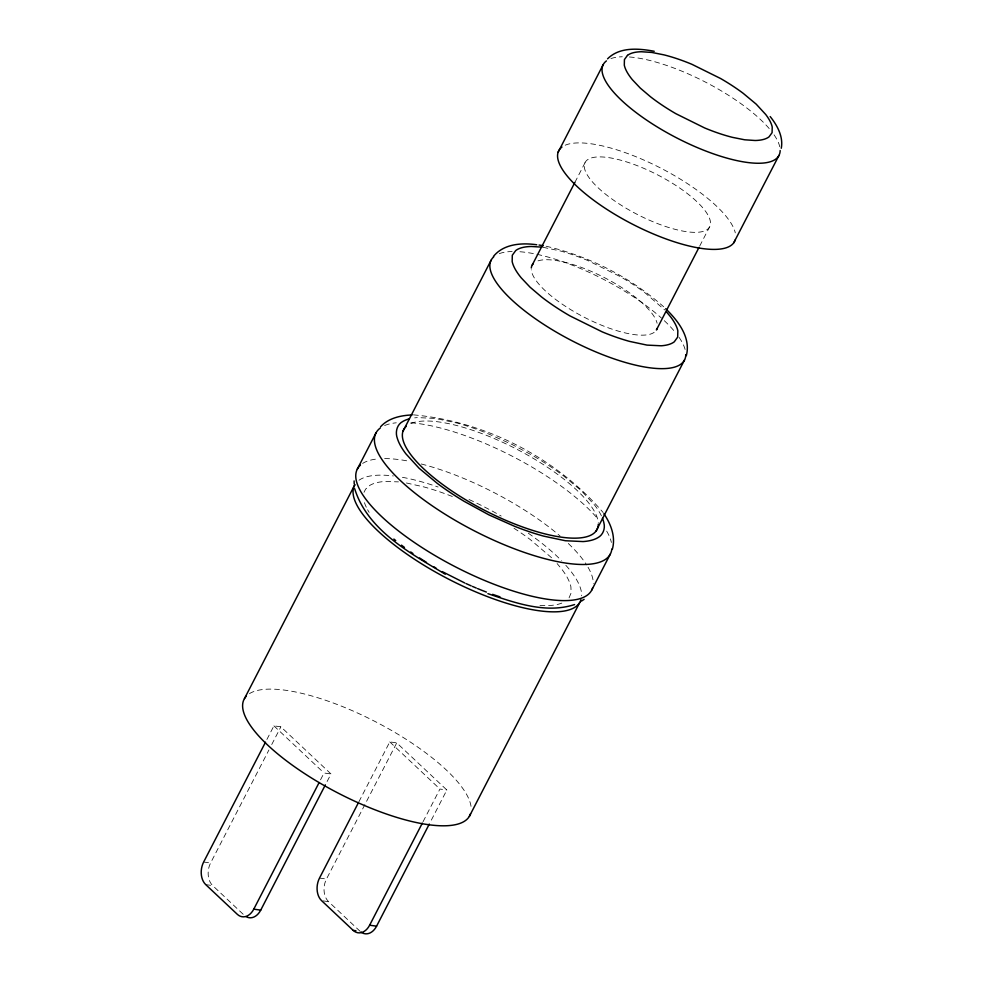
<?xml version="1.0" encoding="UTF-8"?>
<svg xmlns="http://www.w3.org/2000/svg" width="983" height="983" viewBox="0 0 983 983"><rect width="100%" height="100%" fill="white"/><g stroke="black" fill="none" stroke-linecap="round" stroke-linejoin="round"><path stroke-width="0.74" stroke-dasharray="4.92 3.69" d="M363.993 492.311L365.627 489.116L369.94 485.319A118.636 37.637 27.3 0 1 384.66 481.498L398.447 481.867M266.897 739.474L273.925 725.859L280.88 726.818L331.001 773.965L326.086 783.5M243.182 914.264L212.709 885.609A16.49 11.624 -82.1 0 1 210.595 862.976L268.924 749.968M271.738 744.524L280.88 726.818M574.883 182.42L585.352 162.121M320.532 779.814L324.046 773.007L331.001 773.965M358.869 801.821L389.784 741.907L396.739 742.878L446.86 790.013L430.001 822.697M360.134 931.343L328.58 901.657A16.49 11.624 -82.1 0 1 326.467 879.035L396.739 742.878M699.699 246.082L709.468 227.134A70.076 22.228 27.3 0 0 626.245 161.802A70.076 22.228 27.3 0 0 606.523 194.953A70.076 22.228 27.3 0 0 709.468 227.134M423.046 821.727L439.917 789.054L446.86 790.013M569.059 597.873L571.135 592.884L570.902 586.802A117.542 37.293 27.3 0 0 561.797 569.231L557.115 563.566M413.425 414.863C485.258 421.179 556.218 457.857 603.157 512.548M539.974 605.43L550.05 605.491A118.624 37.637 27.3 0 0 562.841 602.653M203.653 862.017L210.595 862.976M319.512 878.065L326.467 879.035M205.754 884.639L212.709 885.609M323.014 900.883L328.58 901.657M542.985 247.274L560.335 250.96A94.761 30.068 27.3 0 1 587.846 260.544L620.052 276.493A94.036 29.834 27.3 0 1 645.315 293.032L664.668 309.915M406.397 482.972L424.017 486.954A118.624 37.637 27.3 0 1 453.335 496.882M546.106 246.229C589.407 256.231 630.361 277.304 663.636 306.745M389.784 741.907L439.917 789.054M273.925 725.859L324.046 773.007M551.561 557.717L530.255 539.556A117.542 37.293 27.3 0 0 514.011 528.264M358.992 480.257A126.954 40.278 27.3 0 1 393.36 475.944M402.428 477.32A126.954 40.278 27.3 0 1 438.086 487.015M469.038 499.524A126.954 40.278 27.3 0 1 501.17 516.05M528.289 533.191A126.954 40.278 27.3 0 1 561.44 560.617M565.827 565.299A126.954 40.278 27.3 0 1 581.653 595.821M249.461 693.629A126.954 40.278 27.3 0 1 374.855 721.387A126.954 40.278 27.3 0 1 471.164 807.633M384.636 425.541A131.894 41.851 27.3 0 1 396.272 422.801M410.882 422.764A131.894 41.851 27.3 0 1 597.824 518.815M606.683 531.127A131.894 41.851 27.3 0 1 611.389 542.444M362.629 463.435A131.894 41.851 27.3 0 1 377.632 458.926M384.636 458.594A131.894 41.851 27.3 0 1 408.891 461.199M421.252 463.976A131.894 41.851 27.3 0 1 560.163 536.116M568.321 543.488A131.894 41.851 27.3 0 1 586.581 564.856M588.043 567.252A131.894 41.851 27.3 0 1 593.29 583.595M601.412 515.866A117.542 37.293 27.3 0 0 594.789 505.323L581.444 490.824L563.234 475.649A117.542 37.293 27.3 0 0 531.656 454.957L511.75 444.291L486.327 432.962A118.624 37.637 27.3 0 0 457.009 423.046L435.334 418.439L417.64 417.591A118.636 37.637 27.3 0 0 414.666 417.861M369.153 512.352A118.562 37.624 27.3 0 1 367.605 509.747M366.303 507.228A118.562 37.624 27.3 0 1 364.398 502.436M654.162 332.34A70.076 22.228 27.3 0 1 585.192 317.73A70.076 22.228 27.3 0 1 531.287 269.747M538.008 260.864A70.076 22.228 27.3 0 1 605.725 278.3A70.076 22.228 27.3 0 1 657.099 323.247M410.796 423.538A108.818 34.528 27.3 0 1 519.343 450.558A108.818 34.528 27.3 0 1 598.278 522.796M499.315 253.626A108.818 34.528 27.3 0 1 512.155 251.513M519.946 251.746A108.818 34.528 27.3 0 1 661.461 318.074M664.299 320.679A108.818 34.528 27.3 0 1 675.874 333.065M679.106 337.402A108.818 34.528 27.3 0 1 685.348 350.476M565.225 145.201A98.927 31.395 27.3 0 1 660.895 168.191A98.927 31.395 27.3 0 1 735.284 232.873M610.947 58.575A98.927 31.395 27.3 0 1 622.3 56.768M629.378 56.977A98.927 31.395 27.3 0 1 769.578 129.019M774.063 134.843A98.927 31.395 27.3 0 1 779.752 146.737"/><path stroke-width="1.47" d="M781.276 148.261C783.5 136.625 777.221 125.332 770.168 116.559M612.335 549.325C615.899 536.865 610.873 523.964 603.881 513.691M686.331 355.686C691.123 337.415 678 320.716 665.688 308.76M402.944 431.353L491.119 260.188M558.086 152.304L603.181 64.657M357.308 469.124L375.948 432.999M244.484 698.557L354.912 484.594A126.954 40.278 27.3 0 0 450.755 580.253A126.954 40.278 27.3 0 0 580.978 599.765M265.496 742.202L203.653 862.017A16.49 11.624 -82.1 0 0 205.754 884.639L237.321 914.325A16.49 11.624 -82.1 0 0 253.774 909.164L260.728 910.123L325.373 784.852M532.282 264.931L574.883 182.42M253.774 909.164L319.131 782.529M358.168 803.185L319.512 878.065A16.49 11.624 -82.1 0 0 321.625 900.686L353.18 930.373L355.957 930.754M698.999 247.433L656.411 329.956A70.076 22.228 27.3 0 0 657.062 328.506M353.18 930.373A16.49 11.624 -82.1 0 0 369.633 925.212L422.346 823.09M360.994 932.068A16.49 11.624 -82.1 0 0 376.587 926.17L429.288 824.061M733.687 242.887L779.003 155.363M596.103 530.992L684.524 359.975M469.358 816.357L579.786 602.395M591.741 590.07L610.382 553.945M493.466 256.403C503.701 243.772 521.789 242.654 536.743 244.755M607.555 58.833C619.671 46.693 638.753 48.388 654.236 51.276M380.568 426.757C388.469 418.045 400.794 415.404 412.098 414.949M627.486 55.367L624.426 59.558L624.303 65.185A84.452 26.799 27.3 0 0 632.401 79.746L640.289 88.089L650.488 96.752A84.427 26.787 27.3 0 0 675.899 113.709L704.651 127.95A84.501 26.811 27.3 0 0 732.495 137.362L744.709 139.795L755.067 140.495A84.477 26.799 27.3 0 0 769.025 136.858L772.085 132.68L772.22 127.053A83.936 26.627 27.3 0 0 765.72 114.495L756.197 104.149L743.185 93.311A83.96 26.639 27.3 0 0 720.625 78.529L691.872 64.288A84.489 26.811 27.3 0 0 664.029 54.876L651.827 52.443L641.457 51.743A84.477 26.799 27.3 0 0 627.486 55.367M581.518 601.068L584.123 599.335M574.588 604.557C545.835 613.945 515.203 602.911 487.9 593.646M541.952 247.138L531.373 246.487A94.601 30.018 27.3 0 0 515.731 250.554L512.303 255.236L512.168 261.539A94.589 30.018 27.3 0 0 521.236 277.845L530.07 287.196L541.486 296.903A94.565 30.006 27.3 0 0 569.943 315.887L602.149 331.836A94.749 30.068 27.3 0 0 629.673 341.42L647.011 345.107L661.154 345.783A94.749 30.068 27.3 0 0 674.264 341.826L677.68 337.132L677.84 330.829A93.999 29.834 27.3 0 0 670.553 316.772L666.806 312.25M369.633 925.212L376.587 926.17M539.065 245.025L543.292 245.75M477.554 588.571L481.363 590.119A118.636 37.637 27.3 0 0 486.401 592.061M472.467 586.421L476.288 588.055M466.102 583.607L471.201 585.88M464.824 583.017L442.166 571.565M445.262 574.207C410.255 553.171 367.605 530.365 354.679 488.723M433.626 566.699L436.034 568.113M401.469 545.147L404.468 547.433M393.888 539.053L395.719 540.564M354.113 480.933L354.212 484.041M470.538 813.727A126.954 40.278 27.3 0 1 336.297 792.138A126.954 40.278 27.3 0 1 246.242 696.234M611.831 549.03A131.894 41.851 27.3 0 1 472.061 529.677A131.894 41.851 27.3 0 1 380.298 427.998M592.577 588.067A131.894 41.851 27.3 0 1 451.394 564.734A131.894 41.851 27.3 0 1 360.454 465.094M602.481 518.299A117.542 37.293 27.3 0 1 603.881 522.895C605.417 528.547 603.046 534.998 597.738 537.75A118.624 37.637 27.3 0 1 583.03 541.572L565.36 540.736L543.673 536.128A118.636 37.637 27.3 0 1 514.342 526.2L488.92 514.871L464.209 501.367A118.562 37.624 27.3 0 1 437.447 483.513L419.188 468.338L405.918 453.851A118.562 37.624 27.3 0 1 397.39 438.529C395.031 432.385 396.727 424.545 402.919 421.412A118.636 37.637 27.3 0 1 409.321 418.856M499.991 596.841A118.636 37.637 27.3 0 1 492.63 594.346M426.487 562.399A118.562 37.624 27.3 0 1 419.569 557.975M412.897 553.49A118.562 37.624 27.3 0 1 410.734 551.979M531.299 267.99A70.076 22.228 27.3 0 1 533.253 263.653M598.315 524.123A108.818 34.528 27.3 0 1 486.253 511.16A108.818 34.528 27.3 0 1 406.225 426.364M685.802 354.617A108.818 34.528 27.3 0 1 573.74 341.654A108.818 34.528 27.3 0 1 493.712 256.87M735.161 239.999A98.927 31.395 27.3 0 1 627.781 221.703A98.927 31.395 27.3 0 1 561.969 147.045M780.158 150.51A98.927 31.395 27.3 0 1 676.771 137.939A98.927 31.395 27.3 0 1 606.437 60.897M260.728 910.123A16.49 11.624 -82.1 0 1 246.082 916.648"/></g></svg>
